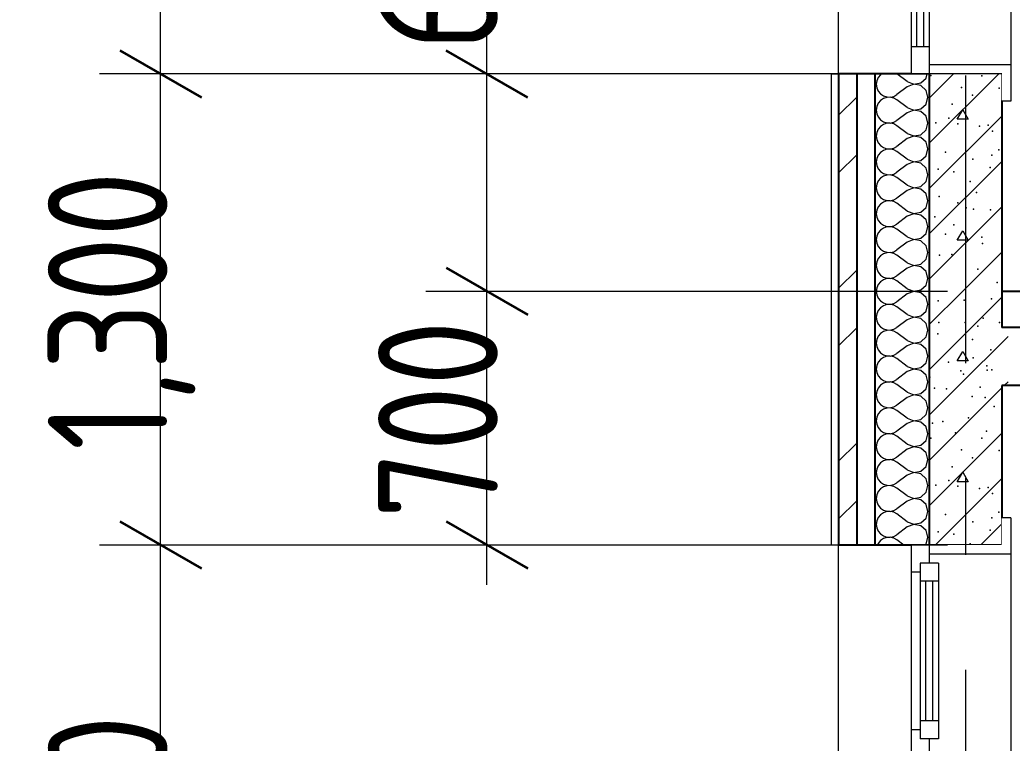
# Model space of a CAD drawing. Header units: millimetres. Extents: x 18162 to 7085488, y 72188 to 247925.
# Drawn here: x 4241504 to 4244242, y 145506 to 147502 of the extents above; entities that cross this region are included whole.
import ezdxf
from ezdxf.enums import TextEntityAlignment as Align

# ---------------------------------------------------------------- set-up
doc = ezdxf.new("R2010")
doc.units = ezdxf.units.MM
doc.header["$MEASUREMENT"] = 0
doc.linetypes.add('Double Dashed', pattern=[1093.611073, 529.166651, -211.666656, 141.111112, -211.666656])
doc.linetypes.add('Wipeout_Contour', pattern=[1000, 0, -1000])
for name, color, linetype in [('Archicad Windows', 7, 'Continuous'), ('Structural - Bearing', 7, 'Continuous'), ('Structural - Grid', 7, 'Continuous')]:
    doc.layers.add(name, color=color, linetype=linetype)
doc.styles.add('GENERATED_STYLE_3', font='', dxfattribs={"width": 0.8})
doc.styles.get('GENERATED_STYLE_3').set_extended_font_data('ISOCPEUR MON')
doc.dimstyles.new('GENERATED_STYLE__12', dxfattribs={"dimtxt": 330.000007, "dimasz": 171, "dimexe": 0.18, "dimexo": 150, "dimgap": 0, "dimtad": 1, "dimdec": 0, "dimzin": 0, "dimdsep": 46, "dimtxsty": 'GENERATED_STYLE_3', "dimblk": 'ARROWHEAD_2', "dimblk1": 'ARROWHEAD_2', "dimblk2": 'ARROWHEAD_2', "dimcen": 0.09, "dimclrd": 13, "dimclre": 13, "dimclrt": 13, "dimadec": 0, "dimazin": 0, "dimtfac": 1, "dimtdec": 4, "dimtmove": 0, "dimatfit": 3, "dimfxl": 1, "dimtolj": 1, "dimtzin": 0, "dimarcsym": 0})
pattern_1 = [(45, (4294986.58, 104752.7), (-238.6485, 238.6485), []), (45, (4294907.03, 104832.26), (-238.6485, 238.6485), [])]

# ---------------------------------------------------------------- blocks, each defined once
blk = doc.blocks.new('*X1418', base_point=(4294986.6, 104752.7))
at = {"layer": 'Structural - Bearing', "color": 7, "linetype": 'Continuous', "lineweight": 9}
for p, q in [((4243881.5, 146652.7), (4243886.4, 146649.3)), ((4243886.4, 146649.3), (4243895.7, 146646.2)), ((4243915.2, 146647.9), (4243923.8, 146652.7)), ((4244009.5, 146645.6), (4244007.5, 146652.7)), ((4243872, 146628.6), (4243868, 146619.6)), ((4243878.3, 146636.2), (4243872, 146628.6)), ((4243886.4, 146641.8), (4243878.3, 146636.2)), ((4243895.7, 146644.9), (4243886.4, 146641.8)), ((4243895.7, 146646.2), (4243905.6, 146645.7)), ((4243905.6, 146645.4), (4243895.7, 146644.9)), ((4243905.6, 146645.7), (4243915.2, 146647.9)), ((4243915.2, 146643.2), (4243905.6, 146645.4)), ((4243923.8, 146638.4), (4243915.2, 146643.2)), ((4243952.4, 146617), (4243923.8, 146638.4)), ((4243989.8, 146613.6), (4244004.2, 146626.8)), ((4244004.2, 146626.8), (4244009.5, 146645.6)), ((4243868, 146619.6), (4243866.7, 146609.8)), ((4243866.7, 146609.8), (4243868, 146600.1)), ((4243868, 146600.1), (4243872, 146591.1)), ((4243952.4, 146602.7), (4243923.8, 146581.3)), ((4243952.4, 146617), (4243970.6, 146610)), ((4243970.6, 146609.7), (4243952.4, 146602.7)), ((4243970.6, 146610), (4243989.8, 146613.6)), ((4243989.8, 146606.1), (4243970.6, 146609.7)), ((4244004.2, 146592.9), (4243989.8, 146606.1)), ((4243872, 146591.1), (4243878.3, 146583.5)), ((4243878.3, 146583.5), (4243886.4, 146577.9)), ((4243886.4, 146570.4), (4243878.3, 146564.8)), ((4243886.4, 146577.9), (4243895.7, 146574.8)), ((4243895.7, 146573.5), (4243886.4, 146570.4)), ((4243895.7, 146574.8), (4243905.6, 146574.3)), ((4243905.6, 146574), (4243895.7, 146573.5)), ((4243905.6, 146574.3), (4243915.2, 146576.5)), ((4243915.2, 146571.8), (4243905.6, 146574)), ((4243915.2, 146576.5), (4243923.8, 146581.3)), ((4243923.8, 146567), (4243915.2, 146571.8)), ((4244009.5, 146574.1), (4244004.2, 146592.9)), ((4244004.2, 146555.4), (4244009.5, 146574.1)), ((4243868, 146548.2), (4243866.7, 146538.4)), ((4243872, 146557.2), (4243868, 146548.2)), ((4243878.3, 146564.8), (4243872, 146557.2)), ((4243952.4, 146545.6), (4243923.8, 146567)), ((4243952.4, 146545.6), (4243970.6, 146538.6)), ((4243970.6, 146538.6), (4243989.8, 146542.2)), ((4243989.8, 146542.2), (4244004.2, 146555.4)), ((4243866.7, 146538.4), (4243868, 146528.7)), ((4243868, 146528.7), (4243872, 146519.6)), ((4243872, 146519.6), (4243878.3, 146512.1)), ((4243952.4, 146531.3), (4243923.8, 146509.8)), ((4243970.6, 146538.3), (4243952.4, 146531.3)), ((4243989.8, 146534.6), (4243970.6, 146538.3)), ((4244004.2, 146521.5), (4243989.8, 146534.6)), ((4244009.5, 146502.7), (4244004.2, 146521.5)), ((4243872, 146485.8), (4243868, 146476.8)), ((4243878.3, 146493.4), (4243872, 146485.8)), ((4243878.3, 146512.1), (4243886.4, 146506.5)), ((4243886.4, 146498.9), (4243878.3, 146493.4)), ((4243886.4, 146506.5), (4243895.7, 146503.3)), ((4243895.7, 146502.1), (4243886.4, 146498.9)), ((4243895.7, 146503.3), (4243905.6, 146502.8)), ((4243905.6, 146502.6), (4243895.7, 146502.1)), ((4243905.6, 146502.8), (4243915.2, 146505.1)), ((4243915.2, 146500.3), (4243905.6, 146502.6)), ((4243915.2, 146505.1), (4243923.8, 146509.8)), ((4243923.8, 146495.6), (4243915.2, 146500.3)), ((4243952.4, 146474.1), (4243923.8, 146495.6)), ((4244004.2, 146483.9), (4244009.5, 146502.7)), ((4243868, 146476.8), (4243866.7, 146467)), ((4243866.7, 146467), (4243868, 146457.2)), ((4243952.4, 146459.8), (4243923.8, 146438.4)), ((4243952.4, 146474.1), (4243970.6, 146467.1)), ((4243970.6, 146466.8), (4243952.4, 146459.8)), ((4243970.6, 146467.1), (4243989.8, 146470.8)), ((4243989.8, 146463.2), (4243970.6, 146466.8)), ((4243989.8, 146470.8), (4244004.2, 146483.9)), ((4244004.2, 146450.1), (4243989.8, 146463.2)), ((4243868, 146457.2), (4243872, 146448.2)), ((4243872, 146448.2), (4243878.3, 146440.6)), ((4243878.3, 146440.6), (4243886.4, 146435)), ((4243886.4, 146435), (4243895.7, 146431.9)), ((4243895.7, 146430.7), (4243886.4, 146427.5)), ((4243895.7, 146431.9), (4243905.6, 146431.4)), ((4243905.6, 146431.1), (4243895.7, 146430.7)), ((4243905.6, 146431.4), (4243915.2, 146433.7)), ((4243915.2, 146428.9), (4243905.6, 146431.1)), ((4243915.2, 146433.7), (4243923.8, 146438.4)), ((4244009.5, 146431.3), (4244004.2, 146450.1)), ((4244004.2, 146412.5), (4244009.5, 146431.3)), ((4243868, 146405.3), (4243866.7, 146395.6)), ((4243872, 146414.3), (4243868, 146405.3)), ((4243878.3, 146421.9), (4243872, 146414.3)), ((4243886.4, 146427.5), (4243878.3, 146421.9)), ((4243923.8, 146424.1), (4243915.2, 146428.9)), ((4243952.4, 146402.7), (4243923.8, 146424.1)), ((4243989.8, 146399.3), (4244004.2, 146412.5)), ((4243866.7, 146395.6), (4243868, 146385.8)), ((4243868, 146385.8), (4243872, 146376.8)), ((4243872, 146376.8), (4243878.3, 146369.2)), ((4243952.4, 146388.4), (4243923.8, 146367)), ((4243952.4, 146402.7), (4243970.6, 146395.7)), ((4243970.6, 146395.4), (4243952.4, 146388.4)), ((4243970.6, 146395.7), (4243989.8, 146399.3)), ((4243989.8, 146391.8), (4243970.6, 146395.4)), ((4244004.2, 146378.6), (4243989.8, 146391.8)), ((4244009.5, 146359.8), (4244004.2, 146378.6)), ((4243878.3, 146350.5), (4243872, 146342.9)), ((4243878.3, 146369.2), (4243886.4, 146363.6)), ((4243886.4, 146356.1), (4243878.3, 146350.5)), ((4243886.4, 146363.6), (4243895.7, 146360.5)), ((4243895.7, 146359.2), (4243886.4, 146356.1)), ((4243895.7, 146360.5), (4243905.6, 146360)), ((4243905.6, 146359.7), (4243895.7, 146359.2)), ((4243905.6, 146360), (4243915.2, 146362.2)), ((4243915.2, 146357.5), (4243905.6, 146359.7)), ((4243915.2, 146362.2), (4243923.8, 146367)), ((4243923.8, 146352.7), (4243915.2, 146357.5)), ((4243952.4, 146331.3), (4243923.8, 146352.7)), ((4244004.2, 146341.1), (4244009.5, 146359.8)), ((4243868, 146333.9), (4243866.7, 146324.1)), ((4243866.7, 146324.1), (4243868, 146314.4)), ((4243872, 146342.9), (4243868, 146333.9)), ((4243952.4, 146331.3), (4243970.6, 146324.3)), ((4243970.6, 146324), (4243952.4, 146317)), ((4243970.6, 146324.3), (4243989.8, 146327.9)), ((4243989.8, 146320.4), (4243970.6, 146324)), ((4243989.8, 146327.9), (4244004.2, 146341.1)), ((4243868, 146314.4), (4243872, 146305.4)), ((4243872, 146305.4), (4243878.3, 146297.8)), ((4243878.3, 146297.8), (4243886.4, 146292.2)), ((4243915.2, 146290.8), (4243923.8, 146295.6)), ((4243952.4, 146317), (4243923.8, 146295.6)), ((4244004.2, 146307.2), (4243989.8, 146320.4)), ((4244009.5, 146288.4), (4244004.2, 146307.2)), ((4243872, 146271.5), (4243868, 146262.5)), ((4243878.3, 146279.1), (4243872, 146271.5)), ((4243886.4, 146284.6), (4243878.3, 146279.1)), ((4243886.4, 146292.2), (4243895.7, 146289)), ((4243895.7, 146287.8), (4243886.4, 146284.6)), ((4243895.7, 146289), (4243905.6, 146288.6)), ((4243905.6, 146288.3), (4243895.7, 146287.8)), ((4243905.6, 146288.6), (4243915.2, 146290.8)), ((4243915.2, 146286), (4243905.6, 146288.3)), ((4243923.8, 146281.3), (4243915.2, 146286)), ((4243952.4, 146259.8), (4243923.8, 146281.3)), ((4243989.8, 146256.5), (4244004.2, 146269.6)), ((4244004.2, 146269.6), (4244009.5, 146288.4)), ((4243868, 146262.5), (4243866.7, 146252.7)), ((4243866.7, 146252.7), (4243868, 146242.9)), ((4243868, 146242.9), (4243872, 146233.9)), ((4243952.4, 146245.6), (4243923.8, 146224.1)), ((4243952.4, 146259.8), (4243970.6, 146252.8)), ((4243970.6, 146252.6), (4243952.4, 146245.6)), ((4243970.6, 146252.8), (4243989.8, 146256.5)), ((4243989.8, 146248.9), (4243970.6, 146252.6)), ((4244004.2, 146235.8), (4243989.8, 146248.9)), ((4243872, 146233.9), (4243878.3, 146226.3)), ((4243878.3, 146226.3), (4243886.4, 146220.8)), ((4243886.4, 146213.2), (4243878.3, 146207.6)), ((4243886.4, 146220.8), (4243895.7, 146217.6)), ((4243895.7, 146216.4), (4243886.4, 146213.2)), ((4243895.7, 146217.6), (4243905.6, 146217.1)), ((4243905.6, 146216.8), (4243895.7, 146216.4)), ((4243905.6, 146217.1), (4243915.2, 146219.4)), ((4243915.2, 146214.6), (4243905.6, 146216.8)), ((4243915.2, 146219.4), (4243923.8, 146224.1)), ((4243923.8, 146209.8), (4243915.2, 146214.6)), ((4244009.5, 146217), (4244004.2, 146235.8)), ((4244004.2, 146198.2), (4244009.5, 146217)), ((4243868, 146191), (4243866.7, 146181.3)), ((4243872, 146200.1), (4243868, 146191)), ((4243878.3, 146207.6), (4243872, 146200.1)), ((4243952.4, 146188.4), (4243923.8, 146209.8)), ((4243952.4, 146188.4), (4243970.6, 146181.4)), ((4243970.6, 146181.4), (4243989.8, 146185)), ((4243989.8, 146185), (4244004.2, 146198.2)), ((4243866.7, 146181.3), (4243868, 146171.5)), ((4243868, 146171.5), (4243872, 146162.5)), ((4243872, 146162.5), (4243878.3, 146154.9)), ((4243952.4, 146174.1), (4243923.8, 146152.7)), ((4243970.6, 146181.1), (4243952.4, 146174.1)), ((4243989.8, 146177.5), (4243970.6, 146181.1)), ((4244004.2, 146164.3), (4243989.8, 146177.5)), ((4244009.5, 146145.6), (4244004.2, 146164.3)), ((4243878.3, 146136.2), (4243872, 146128.6)), ((4243878.3, 146154.9), (4243886.4, 146149.3)), ((4243886.4, 146141.8), (4243878.3, 146136.2)), ((4243886.4, 146149.3), (4243895.7, 146146.2)), ((4243895.7, 146144.9), (4243886.4, 146141.8)), ((4243895.7, 146146.2), (4243905.6, 146145.7)), ((4243905.6, 146145.4), (4243895.7, 146144.9)), ((4243905.6, 146145.7), (4243915.2, 146147.9)), ((4243915.2, 146143.2), (4243905.6, 146145.4)), ((4243915.2, 146147.9), (4243923.8, 146152.7)), ((4243923.8, 146138.4), (4243915.2, 146143.2)), ((4243952.4, 146117), (4243923.8, 146138.4)), ((4244004.2, 146126.8), (4244009.5, 146145.6)), ((4243868, 146119.6), (4243866.7, 146109.8)), ((4243866.7, 146109.8), (4243868, 146100.1)), ((4243872, 146128.6), (4243868, 146119.6)), ((4243952.4, 146102.7), (4243923.8, 146081.3)), ((4243952.4, 146117), (4243970.6, 146110)), ((4243970.6, 146109.7), (4243952.4, 146102.7)), ((4243970.6, 146110), (4243989.8, 146113.6)), ((4243989.8, 146106.1), (4243970.6, 146109.7)), ((4243989.8, 146113.6), (4244004.2, 146126.8)), ((4244004.2, 146092.9), (4243989.8, 146106.1)), ((4243868, 146100.1), (4243872, 146091.1)), ((4243872, 146091.1), (4243878.3, 146083.5)), ((4243878.3, 146083.5), (4243886.4, 146077.9)), ((4243886.4, 146077.9), (4243895.7, 146074.8)), ((4243895.7, 146074.8), (4243905.6, 146074.3)), ((4243905.6, 146074.3), (4243915.2, 146076.5)), ((4243915.2, 146076.5), (4243923.8, 146081.3)), ((4244009.5, 146074.1), (4244004.2, 146092.9)), ((4243872, 146057.2), (4243870, 146052.7)), ((4243878.3, 146064.8), (4243872, 146057.2)), ((4243886.4, 146070.4), (4243878.3, 146064.8)), ((4243895.7, 146073.5), (4243886.4, 146070.4)), ((4243905.6, 146074), (4243895.7, 146073.5)), ((4243915.2, 146071.8), (4243905.6, 146074)), ((4243923.8, 146067), (4243915.2, 146071.8)), ((4243942.9, 146052.7), (4243923.8, 146067)), ((4244001.3, 146052.7), (4244004.2, 146055.4)), ((4244004.2, 146055.4), (4244009.5, 146074.1))]:
    blk.add_line(p, q, dxfattribs=at)
blk = doc.blocks.new('*X1421', base_point=(4294986.6, 104752.7))
at = {"layer": 'Structural - Bearing', "color": 7, "linetype": 'Continuous', "lineweight": 9}
for p, q in [((4244013.1, 146411.2), (4244094.6, 146492.7)), ((4244013.1, 146286.2), (4244213.1, 146486.2)), ((4244013.1, 146161.2), (4244213.1, 146361.2)), ((4244090.2, 146227.4), (4244105.3, 146253.4)), ((4244105.3, 146253.4), (4244120.2, 146227.4)), ((4244029.6, 146052.7), (4244213.1, 146236.2)), ((4244120.2, 146227.4), (4244090.2, 146227.4)), ((4244154.6, 146052.7), (4244213.1, 146111.2))]:
    blk.add_line(p, q, dxfattribs=at)
for p in [(4244027.6, 146485.6), (4244153.3, 146488.6), (4244060.2, 146484), (4244060.2, 146484), (4244131, 146462.5), (4244167.4, 146460), (4244192.4, 146435.2), (4244121.1, 146403.9), (4244022, 146389.4), (4244050.3, 146393.3), (4244085.8, 146362.2), (4244170.9, 146367.2), (4244017.7, 146347.9), (4244158.3, 146347.7), (4244101.7, 146315), (4244132, 146293.6), (4244206.2, 146313.7), (4244076.4, 146268.9), (4244031.6, 146217.9), (4244067.1, 146230.8), (4244092.3, 146214.8), (4244175.6, 146211.6), (4244152.1, 146208.6), (4244187.7, 146194.7), (4244057.7, 146136.8), (4244204.8, 146143.2), (4244133.5, 146117), (4244186.1, 146128.2), (4244037.8, 146089.6), (4244080.8, 146082.6), (4244181.2, 146094.2), (4244126.2, 146055.9), (4244126.2, 146055.9)]:
    blk.add_point(p, dxfattribs=at)
blk = doc.blocks.new('*X1432', base_point=(4294986.6, 104752.7))
at = {"layer": 'Structural - Bearing', "color": 7, "linetype": 'Continuous', "lineweight": 9}
for p, q in [((4243868, 147333.9), (4243866.7, 147324.1)), ((4243872, 147342.9), (4243868, 147333.9)), ((4243878.3, 147350.5), (4243872, 147342.9)), ((4243881.5, 147352.7), (4243878.3, 147350.5)), ((4243952.4, 147331.3), (4243923.8, 147352.7)), ((4243989.8, 147327.9), (4244004.2, 147341.1)), ((4244004.2, 147341.1), (4244007.5, 147352.7)), ((4243866.7, 147324.1), (4243868, 147314.4)), ((4243868, 147314.4), (4243872, 147305.4)), ((4243952.4, 147317), (4243923.8, 147295.6)), ((4243952.4, 147331.3), (4243970.6, 147324.3)), ((4243970.6, 147324), (4243952.4, 147317)), ((4243970.6, 147324.3), (4243989.8, 147327.9)), ((4243989.8, 147320.4), (4243970.6, 147324)), ((4244004.2, 147307.2), (4243989.8, 147320.4)), ((4244009.5, 147288.4), (4244004.2, 147307.2)), ((4243872, 147305.4), (4243878.3, 147297.8)), ((4243878.3, 147279.1), (4243872, 147271.5)), ((4243878.3, 147297.8), (4243886.4, 147292.2)), ((4243886.4, 147284.6), (4243878.3, 147279.1)), ((4243886.4, 147292.2), (4243895.7, 147289)), ((4243895.7, 147287.8), (4243886.4, 147284.6)), ((4243895.7, 147289), (4243905.6, 147288.6)), ((4243905.6, 147288.3), (4243895.7, 147287.8)), ((4243905.6, 147288.6), (4243915.2, 147290.8)), ((4243915.2, 147286), (4243905.6, 147288.3)), ((4243915.2, 147290.8), (4243923.8, 147295.6)), ((4243923.8, 147281.3), (4243915.2, 147286)), ((4243952.4, 147259.8), (4243923.8, 147281.3)), ((4244004.2, 147269.6), (4244009.5, 147288.4)), ((4243868, 147262.5), (4243866.7, 147252.7)), ((4243866.7, 147252.7), (4243868, 147242.9)), ((4243872, 147271.5), (4243868, 147262.5)), ((4243952.4, 147259.8), (4243970.6, 147252.8)), ((4243970.6, 147252.6), (4243952.4, 147245.6)), ((4243970.6, 147252.8), (4243989.8, 147256.5)), ((4243989.8, 147248.9), (4243970.6, 147252.6)), ((4243989.8, 147256.5), (4244004.2, 147269.6)), ((4243868, 147242.9), (4243872, 147233.9)), ((4243872, 147233.9), (4243878.3, 147226.3)), ((4243878.3, 147226.3), (4243886.4, 147220.8)), ((4243915.2, 147219.4), (4243923.8, 147224.1)), ((4243952.4, 147245.6), (4243923.8, 147224.1)), ((4244004.2, 147235.8), (4243989.8, 147248.9)), ((4244009.5, 147217), (4244004.2, 147235.8)), ((4243872, 147200.1), (4243868, 147191)), ((4243878.3, 147207.6), (4243872, 147200.1)), ((4243886.4, 147213.2), (4243878.3, 147207.6)), ((4243886.4, 147220.8), (4243895.7, 147217.6)), ((4243895.7, 147216.4), (4243886.4, 147213.2)), ((4243895.7, 147217.6), (4243905.6, 147217.1)), ((4243905.6, 147216.8), (4243895.7, 147216.4)), ((4243905.6, 147217.1), (4243915.2, 147219.4)), ((4243915.2, 147214.6), (4243905.6, 147216.8)), ((4243923.8, 147209.8), (4243915.2, 147214.6)), ((4243952.4, 147188.4), (4243923.8, 147209.8)), ((4243989.8, 147185), (4244004.2, 147198.2)), ((4244004.2, 147198.2), (4244009.5, 147217)), ((4243868, 147191), (4243866.7, 147181.3)), ((4243866.7, 147181.3), (4243868, 147171.5)), ((4243868, 147171.5), (4243872, 147162.5)), ((4243952.4, 147174.1), (4243923.8, 147152.7)), ((4243952.4, 147188.4), (4243970.6, 147181.4)), ((4243970.6, 147181.1), (4243952.4, 147174.1)), ((4243970.6, 147181.4), (4243989.8, 147185)), ((4243989.8, 147177.5), (4243970.6, 147181.1)), ((4244004.2, 147164.3), (4243989.8, 147177.5)), ((4243872, 147162.5), (4243878.3, 147154.9)), ((4243878.3, 147154.9), (4243886.4, 147149.3)), ((4243886.4, 147149.3), (4243895.7, 147146.2)), ((4243895.7, 147144.9), (4243886.4, 147141.8)), ((4243895.7, 147146.2), (4243905.6, 147145.7)), ((4243905.6, 147145.4), (4243895.7, 147144.9)), ((4243905.6, 147145.7), (4243915.2, 147147.9)), ((4243915.2, 147143.2), (4243905.6, 147145.4)), ((4243915.2, 147147.9), (4243923.8, 147152.7)), ((4243923.8, 147138.4), (4243915.2, 147143.2)), ((4244009.5, 147145.6), (4244004.2, 147164.3)), ((4244004.2, 147126.8), (4244009.5, 147145.6)), ((4243868, 147119.6), (4243866.7, 147109.8)), ((4243872, 147128.6), (4243868, 147119.6)), ((4243878.3, 147136.2), (4243872, 147128.6)), ((4243886.4, 147141.8), (4243878.3, 147136.2)), ((4243952.4, 147117), (4243923.8, 147138.4)), ((4243952.4, 147117), (4243970.6, 147110)), ((4243989.8, 147113.6), (4244004.2, 147126.8)), ((4243866.7, 147109.8), (4243868, 147100.1)), ((4243868, 147100.1), (4243872, 147091.1)), ((4243872, 147091.1), (4243878.3, 147083.5)), ((4243952.4, 147102.7), (4243923.8, 147081.3)), ((4243970.6, 147109.7), (4243952.4, 147102.7)), ((4243970.6, 147110), (4243989.8, 147113.6)), ((4243989.8, 147106.1), (4243970.6, 147109.7)), ((4244004.2, 147092.9), (4243989.8, 147106.1)), ((4244009.5, 147074.1), (4244004.2, 147092.9)), ((4243878.3, 147064.8), (4243872, 147057.2)), ((4243878.3, 147083.5), (4243886.4, 147077.9)), ((4243886.4, 147070.4), (4243878.3, 147064.8)), ((4243886.4, 147077.9), (4243895.7, 147074.8)), ((4243895.7, 147073.5), (4243886.4, 147070.4)), ((4243895.7, 147074.8), (4243905.6, 147074.3)), ((4243905.6, 147074), (4243895.7, 147073.5)), ((4243905.6, 147074.3), (4243915.2, 147076.5)), ((4243915.2, 147071.8), (4243905.6, 147074)), ((4243915.2, 147076.5), (4243923.8, 147081.3)), ((4243923.8, 147067), (4243915.2, 147071.8)), ((4243952.4, 147045.6), (4243923.8, 147067)), ((4244004.2, 147055.4), (4244009.5, 147074.1)), ((4243868, 147048.2), (4243866.7, 147038.4)), ((4243866.7, 147038.4), (4243868, 147028.7)), ((4243872, 147057.2), (4243868, 147048.2)), ((4243952.4, 147045.6), (4243970.6, 147038.6)), ((4243970.6, 147038.3), (4243952.4, 147031.3)), ((4243970.6, 147038.6), (4243989.8, 147042.2)), ((4243989.8, 147034.6), (4243970.6, 147038.3)), ((4243989.8, 147042.2), (4244004.2, 147055.4)), ((4244004.2, 147021.5), (4243989.8, 147034.6)), ((4243868, 147028.7), (4243872, 147019.6)), ((4243872, 147019.6), (4243878.3, 147012.1)), ((4243878.3, 147012.1), (4243886.4, 147006.5)), ((4243886.4, 147006.5), (4243895.7, 147003.3)), ((4243905.6, 147002.8), (4243915.2, 147005.1)), ((4243915.2, 147005.1), (4243923.8, 147009.8)), ((4243952.4, 147031.3), (4243923.8, 147009.8)), ((4244009.5, 147002.7), (4244004.2, 147021.5)), ((4243872, 146985.8), (4243868, 146976.8)), ((4243878.3, 146993.4), (4243872, 146985.8)), ((4243886.4, 146998.9), (4243878.3, 146993.4)), ((4243895.7, 147002.1), (4243886.4, 146998.9)), ((4243895.7, 147003.3), (4243905.6, 147002.8)), ((4243905.6, 147002.6), (4243895.7, 147002.1)), ((4243915.2, 147000.3), (4243905.6, 147002.6)), ((4243923.8, 146995.6), (4243915.2, 147000.3)), ((4243952.4, 146974.1), (4243923.8, 146995.6)), ((4243989.8, 146970.8), (4244004.2, 146983.9)), ((4244004.2, 146983.9), (4244009.5, 147002.7)), ((4243868, 146976.8), (4243866.7, 146967)), ((4243866.7, 146967), (4243868, 146957.2)), ((4243868, 146957.2), (4243872, 146948.2)), ((4243952.4, 146959.8), (4243923.8, 146938.4)), ((4243952.4, 146974.1), (4243970.6, 146967.1)), ((4243970.6, 146966.8), (4243952.4, 146959.8)), ((4243970.6, 146967.1), (4243989.8, 146970.8)), ((4243989.8, 146963.2), (4243970.6, 146966.8)), ((4244004.2, 146950.1), (4243989.8, 146963.2)), ((4243872, 146948.2), (4243878.3, 146940.6)), ((4243878.3, 146940.6), (4243886.4, 146935)), ((4243886.4, 146927.5), (4243878.3, 146921.9)), ((4243886.4, 146935), (4243895.7, 146931.9)), ((4243895.7, 146930.7), (4243886.4, 146927.5)), ((4243895.7, 146931.9), (4243905.6, 146931.4)), ((4243905.6, 146931.1), (4243895.7, 146930.7)), ((4243905.6, 146931.4), (4243915.2, 146933.7)), ((4243915.2, 146928.9), (4243905.6, 146931.1)), ((4243915.2, 146933.7), (4243923.8, 146938.4)), ((4243923.8, 146924.1), (4243915.2, 146928.9)), ((4243952.4, 146902.7), (4243923.8, 146924.1)), ((4244009.5, 146931.3), (4244004.2, 146950.1)), ((4244004.2, 146912.5), (4244009.5, 146931.3)), ((4243868, 146905.3), (4243866.7, 146895.6)), ((4243866.7, 146895.6), (4243868, 146885.8)), ((4243872, 146914.3), (4243868, 146905.3)), ((4243878.3, 146921.9), (4243872, 146914.3)), ((4243952.4, 146902.7), (4243970.6, 146895.7)), ((4243970.6, 146895.7), (4243989.8, 146899.3)), ((4243989.8, 146899.3), (4244004.2, 146912.5)), ((4243868, 146885.8), (4243872, 146876.8)), ((4243872, 146876.8), (4243878.3, 146869.2)), ((4243878.3, 146869.2), (4243886.4, 146863.6)), ((4243952.4, 146888.4), (4243923.8, 146867)), ((4243970.6, 146895.4), (4243952.4, 146888.4)), ((4243989.8, 146891.8), (4243970.6, 146895.4)), ((4244004.2, 146878.6), (4243989.8, 146891.8)), ((4244009.5, 146859.8), (4244004.2, 146878.6)), ((4243872, 146842.9), (4243868, 146833.9)), ((4243878.3, 146850.5), (4243872, 146842.9)), ((4243886.4, 146856.1), (4243878.3, 146850.5)), ((4243886.4, 146863.6), (4243895.7, 146860.5)), ((4243895.7, 146859.2), (4243886.4, 146856.1)), ((4243895.7, 146860.5), (4243905.6, 146860)), ((4243905.6, 146859.7), (4243895.7, 146859.2)), ((4243905.6, 146860), (4243915.2, 146862.2)), ((4243915.2, 146857.5), (4243905.6, 146859.7)), ((4243915.2, 146862.2), (4243923.8, 146867)), ((4243923.8, 146852.7), (4243915.2, 146857.5)), ((4243952.4, 146831.3), (4243923.8, 146852.7)), ((4243989.8, 146827.9), (4244004.2, 146841.1)), ((4244004.2, 146841.1), (4244009.5, 146859.8)), ((4243868, 146833.9), (4243866.7, 146824.1)), ((4243866.7, 146824.1), (4243868, 146814.4)), ((4243868, 146814.4), (4243872, 146805.4)), ((4243952.4, 146817), (4243923.8, 146795.6)), ((4243952.4, 146831.3), (4243970.6, 146824.3)), ((4243970.6, 146824), (4243952.4, 146817)), ((4243970.6, 146824.3), (4243989.8, 146827.9)), ((4243989.8, 146820.4), (4243970.6, 146824)), ((4244004.2, 146807.2), (4243989.8, 146820.4)), ((4243872, 146805.4), (4243878.3, 146797.8)), ((4243878.3, 146797.8), (4243886.4, 146792.2)), ((4243886.4, 146792.2), (4243895.7, 146789)), ((4243895.7, 146787.8), (4243886.4, 146784.6)), ((4243895.7, 146789), (4243905.6, 146788.6)), ((4243905.6, 146788.3), (4243895.7, 146787.8)), ((4243905.6, 146788.6), (4243915.2, 146790.8)), ((4243915.2, 146786), (4243905.6, 146788.3)), ((4243915.2, 146790.8), (4243923.8, 146795.6)), ((4244009.5, 146788.4), (4244004.2, 146807.2)), ((4244004.2, 146769.6), (4244009.5, 146788.4)), ((4243868, 146762.5), (4243866.7, 146752.7)), ((4243872, 146771.5), (4243868, 146762.5)), ((4243878.3, 146779.1), (4243872, 146771.5)), ((4243886.4, 146784.6), (4243878.3, 146779.1)), ((4243923.8, 146781.3), (4243915.2, 146786)), ((4243952.4, 146759.8), (4243923.8, 146781.3)), ((4243952.4, 146759.8), (4243970.6, 146752.8)), ((4243989.8, 146756.5), (4244004.2, 146769.6)), ((4243866.7, 146752.7), (4243868, 146742.9)), ((4243868, 146742.9), (4243872, 146733.9)), ((4243872, 146733.9), (4243878.3, 146726.3)), ((4243952.4, 146745.6), (4243923.8, 146724.1)), ((4243970.6, 146752.6), (4243952.4, 146745.6)), ((4243970.6, 146752.8), (4243989.8, 146756.5)), ((4243989.8, 146748.9), (4243970.6, 146752.6)), ((4244004.2, 146735.8), (4243989.8, 146748.9)), ((4244009.5, 146717), (4244004.2, 146735.8)), ((4243878.3, 146707.6), (4243872, 146700.1)), ((4243878.3, 146726.3), (4243886.4, 146720.8)), ((4243886.4, 146713.2), (4243878.3, 146707.6)), ((4243886.4, 146720.8), (4243895.7, 146717.6)), ((4243895.7, 146716.4), (4243886.4, 146713.2)), ((4243895.7, 146717.6), (4243905.6, 146717.1)), ((4243905.6, 146716.8), (4243895.7, 146716.4)), ((4243905.6, 146717.1), (4243915.2, 146719.4)), ((4243915.2, 146714.6), (4243905.6, 146716.8)), ((4243915.2, 146719.4), (4243923.8, 146724.1)), ((4243923.8, 146709.8), (4243915.2, 146714.6)), ((4243952.4, 146688.4), (4243923.8, 146709.8)), ((4244004.2, 146698.2), (4244009.5, 146717)), ((4243868, 146691), (4243866.7, 146681.3)), ((4243866.7, 146681.3), (4243868, 146671.5)), ((4243872, 146700.1), (4243868, 146691)), ((4243952.4, 146688.4), (4243970.6, 146681.4)), ((4243970.6, 146681.1), (4243952.4, 146674.1)), ((4243970.6, 146681.4), (4243989.8, 146685)), ((4243989.8, 146677.5), (4243970.6, 146681.1)), ((4243989.8, 146685), (4244004.2, 146698.2)), ((4244004.2, 146664.3), (4243989.8, 146677.5)), ((4243868, 146671.5), (4243872, 146662.5)), ((4243872, 146662.5), (4243878.3, 146654.9)), ((4243878.3, 146654.9), (4243881.5, 146652.7)), ((4243952.4, 146674.1), (4243923.8, 146652.7)), ((4244007.5, 146652.7), (4244004.2, 146664.3))]:
    blk.add_line(p, q, dxfattribs=at)
blk = doc.blocks.new('*X1434', base_point=(4294986.6, 104752.7))
at = {"layer": 'Structural - Bearing', "color": 7, "linetype": 'Continuous', "lineweight": 9}
for p, q in [((4244013.1, 147286.2), (4244079.6, 147352.7)), ((4244013.1, 147161.2), (4244204.6, 147352.7)), ((4244090.2, 147227.4), (4244105.3, 147253.4)), ((4244105.3, 147253.4), (4244120.2, 147227.4)), ((4244013.1, 147036.2), (4244213.1, 147236.2)), ((4244120.2, 147227.4), (4244090.2, 147227.4)), ((4244013.1, 146911.2), (4244213.1, 147111.2)), ((4244013.1, 146786.2), (4244213.1, 146986.2)), ((4244090.2, 146894.1), (4244105.3, 146920.1)), ((4244105.3, 146920.1), (4244120.2, 146894)), ((4244120.2, 146894), (4244090.2, 146894.1)), ((4244105.3, 146753.4), (4244213.1, 146861.2)), ((4244013.1, 146661.2), (4244105.3, 146753.4)), ((4244129.6, 146652.7), (4244213.1, 146736.2))]:
    blk.add_line(p, q, dxfattribs=at)
for p in [(4244017.7, 147347.9), (4244158.3, 147347.7), (4244101.7, 147315), (4244206.2, 147313.7), (4244132, 147293.6), (4244076.4, 147268.9), (4244067.1, 147230.8), (4244031.6, 147217.9), (4244092.3, 147214.8), (4244152.1, 147208.6), (4244175.6, 147211.6), (4244187.7, 147194.7), (4244204.8, 147143.2), (4244057.7, 147136.8), (4244133.5, 147117), (4244186.1, 147128.3), (4244037.8, 147089.6), (4244181.2, 147094.2), (4244080.8, 147082.6), (4244126.2, 147055.9), (4244126.2, 147055.9), (4244040.5, 147014.5), (4244143.5, 147025.8), (4244091.9, 146996.9), (4244115, 146983), (4244135.1, 146979.9), (4244182, 146977.7), (4244028.7, 146958.7), (4244081.1, 146936.6), (4244057.9, 146910.4), (4244158.3, 146902.6), (4244159.5, 146884.8), (4244041, 146852.7), (4244074.9, 146854.7), (4244146.7, 146814.3), (4244200.1, 146776.9), (4244184.6, 146732.5), (4244037.5, 146726.8), (4244109.7, 146728), (4244161.9, 146678.8), (4244039.6, 146666.6), (4244111.7, 146666.6), (4244147.5, 146656.7), (4244206.7, 146666.5)]:
    blk.add_point(p, dxfattribs=at)
blk = doc.blocks.new('*X1439', base_point=(4294986.6, 104752.7))
at = {"layer": 'Structural - Bearing', "color": 7, "linetype": 'Continuous', "lineweight": 9}
for p, q in [((4244013.1, 146536.2), (4244129.6, 146652.7)), ((4244094.6, 146492.7), (4244230.3, 146628.4)), ((4244090.2, 146560.7), (4244105.3, 146586.7)), ((4244105.3, 146586.7), (4244120.2, 146560.7)), ((4244120.2, 146560.7), (4244090.2, 146560.7)), ((4244219.6, 146492.7), (4244230.3, 146503.4))]:
    blk.add_line(p, q, dxfattribs=at)
for p in [(4244037, 146635.1), (4244132, 146619.6), (4244134, 146569.7), (4244182.9, 146591.6), (4244066.6, 146557.7), (4244172.2, 146547), (4244014.6, 146516.1), (4244100.5, 146533), (4244107.3, 146523.8), (4244172.4, 146535.2), (4244186.1, 146536.2)]:
    blk.add_point(p, dxfattribs=at)
blk = doc.blocks.new('Standard grid marker[362]_3', base_point=(4244113.1, 164752.7))
at = {"layer": 'Structural - Grid', "color": 13, "linetype": 'Double Dashed', "lineweight": 13, "ltscale": 1.5}
blk.add_line((4244113.1, 163752.7), (4244113.1, 97752.7), dxfattribs=at)
at = {"layer": 'Structural - Grid', "color": 13, "lineweight": 13, "style": 'GENERATED_STYLE_3'}
blk.add_attdef('AC_MarkerText_1', text='', height=375, rotation=360, dxfattribs=at).set_placement((4244113.1, 96490.2), align=Align.TOP_CENTER)
blk = doc.blocks.new('*D1611', base_point=(4294986.6, 104752.7))
at = {"color": 12, "linetype": 'Continuous', "lineweight": 35}
for p, q in [((4241780.2, 146117.7), (4242005.2, 145987.8)), ((4241780.2, 144417.7), (4242005.2, 144287.8))]:
    blk.add_line(p, q, dxfattribs=at)
at = {"color": 13, "linetype": 'Continuous', "lineweight": 13}
for p, q in [((4244063.1, 146052.7), (4241723.9, 146052.7)), ((4241892.7, 144352.7), (4241892.7, 146052.7)), ((4244063.1, 144352.7), (4241723.9, 144352.7))]:
    blk.add_line(p, q, dxfattribs=at)
at = {"color": 13, "lineweight": 13, "insert": (4241988.3, 144814.1), "char_height": 330, "attachment_point": 7, "rotation": 90, "style": 'GENERATED_STYLE_3'}
blk.add_mtext('\\A1;{\\pql;\\fISOCPEUR MON|b0|i0|c0|p0;\\W0.800000;1,700}', dxfattribs=at)
blk = doc.blocks.new('ARROWHEAD_2')
at = {"color": 0, "linetype": 'Continuous', "lineweight": 0}
for p, q in [((-0.378, -0.655), (0.378, 0.655)), ((0, 0), (-1, 0))]:
    blk.add_line(p, q, dxfattribs=at)
blk = doc.blocks.new('*D1612', base_point=(4294986.6, 104752.7))
at = {"color": 12, "linetype": 'Continuous', "lineweight": 35}
for p, q in [((4241780.2, 147417.7), (4242005.2, 147287.8)), ((4241780.2, 146117.7), (4242005.2, 145987.8))]:
    blk.add_line(p, q, dxfattribs=at)
at = {"color": 13, "linetype": 'Continuous', "lineweight": 13}
for p, q in [((4244063.1, 147352.7), (4241723.9, 147352.7)), ((4241892.7, 146052.7), (4241892.7, 147352.7)), ((4244063.1, 146052.7), (4241723.9, 146052.7))]:
    blk.add_line(p, q, dxfattribs=at)
at = {"color": 13, "lineweight": 13, "insert": (4241988.3, 146314.1), "char_height": 330, "attachment_point": 7, "rotation": 90, "style": 'GENERATED_STYLE_3'}
blk.add_mtext('\\A1;{\\pql;\\fISOCPEUR MON|b0|i0|c0|p0;\\W0.800000;1,300}', dxfattribs=at)
blk = doc.blocks.new('*D1613', base_point=(4294986.6, 104752.7))
at = {"color": 12, "linetype": 'Continuous', "lineweight": 35}
for p, q in [((4241780.2, 149117.7), (4242005.2, 148987.8)), ((4241780.2, 147417.7), (4242005.2, 147287.8))]:
    blk.add_line(p, q, dxfattribs=at)
at = {"color": 13, "linetype": 'Continuous', "lineweight": 13}
for p, q in [((4244063.1, 149052.7), (4241723.9, 149052.7)), ((4241892.7, 147352.7), (4241892.7, 149052.7)), ((4244063.1, 147352.7), (4241723.9, 147352.7))]:
    blk.add_line(p, q, dxfattribs=at)
at = {"color": 13, "lineweight": 13, "insert": (4241988.3, 147814.1), "char_height": 330, "attachment_point": 7, "rotation": 90, "style": 'GENERATED_STYLE_3'}
blk.add_mtext('\\A1;{\\pql;\\fISOCPEUR MON|b0|i0|c0|p0;\\W0.800000;1,700}', dxfattribs=at)
blk = doc.blocks.new('*D1642', base_point=(4294986.6, 104752.7))
at = {"color": 12, "linetype": 'Continuous', "lineweight": 35}
for p, q in [((4242680.2, 146817.7), (4242905.2, 146687.8)), ((4242680.2, 146117.7), (4242905.2, 145987.8))]:
    blk.add_line(p, q, dxfattribs=at)
at = {"color": 13, "linetype": 'Continuous', "lineweight": 13}
for p, q in [((4244063.1, 146752.7), (4242623.9, 146752.7)), ((4242792.7, 146052.7), (4242792.7, 146752.7)), ((4244063.1, 146052.7), (4242623.9, 146052.7)), ((4242792.7, 145942.7), (4242792.7, 146052.7))]:
    blk.add_line(p, q, dxfattribs=at)
at = {"color": 13, "lineweight": 13, "insert": (4242822.5, 146126.1), "char_height": 330, "attachment_point": 7, "rotation": 90, "style": 'GENERATED_STYLE_3'}
blk.add_mtext('\\A1;{\\pql;\\fISOCPEUR MON|b0|i0|c0|p0;\\W0.800000;700}', dxfattribs=at)
blk = doc.blocks.new('*D1643', base_point=(4294986.6, 104752.7))
at = {"color": 13, "linetype": 'Continuous', "lineweight": 13}
for p, q in [((4242792.7, 147352.7), (4242792.7, 147462.7)), ((4244063.1, 147352.7), (4242623.9, 147352.7)), ((4242792.7, 146752.7), (4242792.7, 147352.7)), ((4244063.1, 146752.7), (4242623.9, 146752.7))]:
    blk.add_line(p, q, dxfattribs=at)
at = {"color": 12, "linetype": 'Continuous', "lineweight": 35}
for p, q in [((4242905.2, 147287.8), (4242680.2, 147417.7)), ((4242680.2, 146817.7), (4242905.2, 146687.8))]:
    blk.add_line(p, q, dxfattribs=at)
at = {"color": 13, "lineweight": 13, "insert": (4242822.5, 147417.7), "char_height": 330, "attachment_point": 7, "rotation": 90, "style": 'GENERATED_STYLE_3'}
blk.add_mtext('\\A1;{\\pql;\\fISOCPEUR MON|b0|i0|c0|p0;\\W0.800000;600}', dxfattribs=at)
blk = doc.blocks.new('*D1645', base_point=(4294986.6, 104752.7))
at = {"color": 12, "linetype": 'Continuous', "lineweight": 35}
for p, q in [((4240879.8, 151117.7), (4241104.8, 150987.8)), ((4240879.8, 100067.7), (4241104.8, 99937.8))]:
    blk.add_line(p, q, dxfattribs=at)
at = {"color": 13, "linetype": 'Continuous', "lineweight": 13}
for p, q in [((4243613.1, 151052.7), (4240823.6, 151052.7)), ((4240992.3, 100002.7), (4240992.3, 151052.7)), ((4242863.1, 100002.7), (4240823.6, 100002.7)), ((4240992.3, 99892.7), (4240992.3, 100002.7))]:
    blk.add_line(p, q, dxfattribs=at)
at = {"color": 13, "lineweight": 13, "insert": (4241088, 125046.9), "char_height": 330, "attachment_point": 7, "rotation": 90, "style": 'GENERATED_STYLE_3'}
blk.add_mtext('\\A1;{\\pql;\\fISOCPEUR MON|b0|i0|c0|p0;\\W0.800000;51,050}', dxfattribs=at)

msp = doc.modelspace()

# ---------------------------------------------------------------- hatches: boundary and pattern name
at = {"layer": 'Structural - Bearing', "linetype": 'Continuous', "lineweight": 9}
h = msp.add_hatch(dxfattribs=at)
h.set_pattern_fill('Steel_0003', style=0, pattern_type=2)
h.set_pattern_definition(pattern_1)
h.paths.add_polyline_path([(4243763.1, 147352.7), (4243763.1, 146652.7), (4243813.1, 146652.7), (4243813.1, 147352.7)])
h = msp.add_hatch(dxfattribs=at)
h.set_pattern_fill('Lightweight_Concrete_0003', style=0, pattern_type=2)
h.set_pattern_definition([(0, (4294986.6, 104752.7), (0, 1169.134), [73.125, -601.875]), (0, (4295324.1, 105337.3), (0, 1169.134), [73.125, -601.875]), (60, (4294986.6, 104752.7), (-1012.5, 584.567), [73.125, -601.875]), (60, (4295661.6, 104752.7), (-1012.5, 584.567), [73.125, -601.875]), (120, (4295059.7, 104752.7), (1012.5, 584.567), [73.125, -601.875]), (120, (4295734.7, 104752.7), (1012.5, 584.567), [73.125, -601.875]), (0, (4294986.58, 104865.2), (0, 225), [0, -225, 0, -337.5]), (45, (4295099.08, 104865.2), (-159.099, 159.099), [0, -168.75, 0, -281.25])])
h.paths.add_polyline_path([(4244213.1, 146752.7), (4244213.1, 146652.7), (4247713.1, 146652.7), (4247713.1, 146752.7)])
h = msp.add_hatch(dxfattribs=at)
h.set_pattern_fill('Steel_0003', style=0, pattern_type=2)
h.set_pattern_definition(pattern_1)
h.paths.add_polyline_path([(4243763.1, 146052.7), (4243813.1, 146052.7), (4243813.1, 146652.7), (4243763.1, 146652.7)])

# ---------------------------------------------------------------- linework, layer by layer
at = {"layer": 'Archicad Windows', "color": 7, "linetype": 'Continuous', "lineweight": 9}
for p, q in [((4243763.1, 147352.7), (4243763.1, 149052.7)), ((4243763.1, 144352.7), (4243763.1, 146052.7)), ((4243988.1, 145916.7), (4243988.1, 145863.8)), ((4244038.1, 145916.7), (4244038.1, 145863.8)), ((4243988.1, 145863.8), (4243988.1, 145830.7)), ((4244038.1, 145863.8), (4244038.1, 145830.7)), ((4243988.1, 145830.7), (4243988.1, 145777.8)), ((4244038.1, 145830.7), (4244038.1, 145777.8)), ((4243988.1, 145777.8), (4243988.1, 145744.8)), ((4244038.1, 145777.8), (4244038.1, 145744.8)), ((4243988.1, 145744.8), (4243988.1, 145703.3)), ((4244038.1, 145744.8), (4244038.1, 145703.3))]:
    msp.add_line(p, q, dxfattribs=at)
at = {"layer": 'Structural - Bearing', "color": 7, "linetype": 'Continuous', "lineweight": 9}
for p, q in [((4243743.1, 147352.7), (4243763.1, 147352.7)), ((4243743.1, 146052.7), (4243743.1, 147352.7)), ((4243763.1, 146052.7), (4243743.1, 146052.7))]:
    msp.add_line(p, q, dxfattribs=at)
at = {"layer": 'Structural - Bearing', "color": 7, "linetype": 'Continuous', "lineweight": 25}
for p, q in [((4243763.1, 147352.7), (4243763.1, 146652.7)), ((4243813.1, 147352.7), (4243813.1, 146652.7)), ((4243863.1, 147352.7), (4243863.1, 146652.7)), ((4244013.1, 147352.7), (4244013.1, 146652.7)), ((4244213.1, 146752.7), (4244213.1, 146652.7)), ((4247713.1, 146752.7), (4244213.1, 146752.7)), ((4243763.1, 146652.7), (4243763.1, 146052.7)), ((4243813.1, 146652.7), (4243813.1, 146052.7)), ((4243863.1, 146652.7), (4243863.1, 146052.7)), ((4247713.1, 146492.7), (4244213.1, 146492.7))]:
    msp.add_line(p, q, dxfattribs=at)
at = {"layer": 'Structural - Bearing', "color": 7, "linetype": 'Continuous', "lineweight": 25, "flags": 128}
for points in [[(4244013.1, 147352.7), (4243963.1, 147352.7), (4243863.1, 147352.7), (4243813.1, 147352.7), (4243763.1, 147352.7)], [(4244213.1, 147352.7), (4244213.1, 147277.7), (4244213.1, 146752.7)], [(4244013.1, 146652.7), (4244013.1, 146492.7), (4244013.1, 146052.7)], [(4250513.1, 146652.7), (4247813.1, 146652.7), (4247713.1, 146652.7), (4244213.1, 146652.7)], [(4244213.1, 146492.7), (4244213.1, 146127.7), (4244213.1, 146052.7)], [(4244213.1, 146052.7), (4244013.1, 146052.7), (4243963.1, 146052.7), (4243863.1, 146052.7), (4243813.1, 146052.7), (4243763.1, 146052.7)]]:
    msp.add_lwpolyline(points, dxfattribs=at)

# ---------------------------------------------------------------- block references
at = {"layer": 'Structural - Bearing', "lineweight": 0}
for name in ['*X1432', '*X1434', '*X1418', '*X1439', '*X1421']:
    msp.add_blockref(name, (4294986.6, 104752.7), dxfattribs=at)

# ---------------------------------------------------------------- dimensions: what is measured, and where the dimension line sits
at = {"color": 13, "linetype": 'Continuous', "lineweight": 13}
dim = msp.add_linear_dim(base=(4240992.3, 151052.7), p1=(4243013.1, 100002.7), p2=(4243763.1, 151052.7), angle=90, dimstyle='GENERATED_STYLE__12', dxfattribs=at)
dim.commit()
dim.dimension.update_dxf_attribs({"geometry": '*D1645', "text_midpoint": (4240761.3, 125725.2), "dimtype": 160, "text_rotation": 90})

# ---------------------------------------------------------------- wipeouts: each hides what was drawn before it
at = {"color": 254, "linetype": 'Wipeout_Contour', "lineweight": 0, "ltscale": 16986091.54725572}
msp.add_wipeout([(4243988.1, 145952.7), (4244038.1, 145952.7), (4244038.1, 146002.7), (4243988.1, 146002.7)], dxfattribs=at).dxf.layer = 'Archicad Windows'
at = {"color": 254, "linetype": 'Wipeout_Contour', "lineweight": 0, "ltscale": 16986031.82234424}
msp.add_wipeout([(4243988.1, 145567.7), (4243988.1, 145517.7), (4244038.1, 145517.7), (4244038.1, 145567.7)], dxfattribs=at).dxf.layer = 'Archicad Windows'

# ---------------------------------------------------------------- next in the draw order: linework, layer by layer
at = {"layer": 'Archicad Windows', "color": 7, "linetype": 'Continuous', "lineweight": 9}
for p, q in [((4244038.1, 146002.7), (4244038.1, 145952.7)), ((4243988.1, 145952.7), (4243988.1, 145949.8)), ((4244038.1, 145952.7), (4243988.1, 145952.7)), ((4243988.1, 145949.8), (4243988.1, 145916.7)), ((4244003.1, 145952.7), (4244003.1, 145567.7)), ((4244023.1, 145567.7), (4244023.1, 145952.7)), ((4244038.1, 145952.7), (4244038.1, 145949.8)), ((4244038.1, 145949.8), (4244038.1, 145916.7)), ((4243988.1, 145703.3), (4243988.1, 145567.7)), ((4244038.1, 145703.3), (4244038.1, 145567.7)), ((4244038.1, 145567.7), (4243988.1, 145567.7)), ((4244038.1, 145567.7), (4244038.1, 145517.7))]:
    msp.add_line(p, q, dxfattribs=at)

# ---------------------------------------------------------------- next in the draw order: wipeouts: each hides what was drawn before it
at = {"color": 254, "linetype": 'Wipeout_Contour', "lineweight": 0, "ltscale": 16986682.9975405}
msp.add_wipeout([(4244013.1, 147352.7), (4244213.1, 147352.7), (4244213.1, 147377.7), (4244013.1, 147377.7)], dxfattribs=at).dxf.layer = 'Archicad Windows'
at = {"color": 254, "linetype": 'Wipeout_Contour', "lineweight": 0, "ltscale": 16986499.90622595}
msp.add_wipeout([(4244013.1, 146052.7), (4244013.1, 146027.7), (4244213.1, 146027.7), (4244213.1, 146052.7)], dxfattribs=at).dxf.layer = 'Archicad Windows'
at = {"color": 254, "linetype": 'Wipeout_Contour', "lineweight": 0, "ltscale": 25478889.2724183}
msp.add_wipeout([(4243963.1, 145542.7), (4243963.1, 145442.7), (4244013.1, 145442.7), (4244013.1, 145517.7), (4243988.1, 145517.7), (4243988.1, 145542.7)], dxfattribs=at).dxf.layer = 'Archicad Windows'

# ---------------------------------------------------------------- next in the draw order: linework, layer by layer
at = {"layer": 'Archicad Windows', "color": 7, "linetype": 'Continuous', "lineweight": 9}
for p, q in [((4243963.1, 145542.7), (4243963.1, 145442.7)), ((4243988.1, 145542.7), (4243963.1, 145542.7)), ((4244013.1, 145517.7), (4244013.1, 145442.7))]:
    msp.add_line(p, q, dxfattribs=at)
at = {"layer": 'Archicad Windows', "color": 7, "linetype": 'Continuous', "lineweight": 9, "flags": 128}
for points in [[(4243988.1, 145567.7), (4243988.1, 145542.7), (4243988.1, 145517.7)], [(4244038.1, 145517.7), (4244013.1, 145517.7), (4243988.1, 145517.7)]]:
    msp.add_lwpolyline(points, dxfattribs=at)

# ---------------------------------------------------------------- next in the draw order: wipeouts: each hides what was drawn before it
at = {"color": 254, "linetype": 'Wipeout_Contour', "lineweight": 0, "ltscale": 16986186.7698005}
msp.add_wipeout([(4243963.1, 147352.7), (4244013.1, 147352.7), (4244013.1, 147427.7), (4243963.1, 147427.7)], dxfattribs=at).dxf.layer = 'Archicad Windows'
at = {"color": 254, "linetype": 'Wipeout_Contour', "lineweight": 0, "ltscale": 16987127.52321929}
msp.add_wipeout([(4244238.1, 147377.7), (4244213.1, 147377.7), (4244213.1, 147277.7), (4244238.1, 147277.7)], dxfattribs=at).dxf.layer = 'Archicad Windows'
at = {"color": 254, "linetype": 'Wipeout_Contour', "lineweight": 0, "ltscale": 16986954.8001369}
msp.add_wipeout([(4244238.1, 146027.7), (4244238.1, 146127.7), (4244213.1, 146127.7), (4244213.1, 146027.7)], dxfattribs=at).dxf.layer = 'Archicad Windows'
at = {"color": 254, "linetype": 'Wipeout_Contour', "lineweight": 0, "ltscale": 25478994.27430943}
msp.add_wipeout([(4244013.1, 146002.7), (4244013.1, 146052.7), (4243963.1, 146052.7), (4243963.1, 145977.7), (4243988.1, 145977.7), (4243988.1, 146002.7)], dxfattribs=at).dxf.layer = 'Archicad Windows'

# ---------------------------------------------------------------- next in the draw order: linework, layer by layer
at = {"layer": 'Archicad Windows', "color": 7, "linetype": 'Continuous', "lineweight": 9}
for p, q in [((4244238.1, 149027.7), (4244238.1, 147377.7)), ((4243963.1, 148442.7), (4243963.1, 147427.7)), ((4243978.1, 148442.7), (4243978.1, 147427.7)), ((4243998.1, 147427.7), (4243998.1, 148442.7)), ((4244013.1, 148442.7), (4244013.1, 147427.7)), ((4243963.1, 147427.7), (4243963.1, 147352.7)), ((4244013.1, 147427.7), (4243963.1, 147427.7)), ((4244238.1, 147377.7), (4244238.1, 147277.7)), ((4244213.1, 147352.7), (4244013.1, 147352.7)), ((4244238.1, 147277.7), (4244213.1, 147277.7)), ((4244238.1, 146127.7), (4244213.1, 146127.7)), ((4244238.1, 146127.7), (4244238.1, 146027.7)), ((4243963.1, 146052.7), (4243963.1, 145977.7)), ((4244238.1, 146027.7), (4244238.1, 144377.7)), ((4243963.1, 145977.7), (4243963.1, 145542.7)), ((4243988.1, 145977.7), (4243963.1, 145977.7))]:
    msp.add_line(p, q, dxfattribs=at)
at = {"layer": 'Archicad Windows', "color": 7, "linetype": 'Continuous', "lineweight": 9, "flags": 128}
for points in [[(4244013.1, 147427.7), (4244013.1, 147377.7), (4244013.1, 147352.7)], [(4244238.1, 147377.7), (4244213.1, 147377.7), (4244013.1, 147377.7)], [(4244013.1, 146052.7), (4244013.1, 146027.7), (4244013.1, 146002.7)], [(4244238.1, 146027.7), (4244213.1, 146027.7), (4244013.1, 146027.7)], [(4243988.1, 146002.7), (4243988.1, 145977.7), (4243988.1, 145952.7)], [(4244038.1, 146002.7), (4244013.1, 146002.7), (4243988.1, 146002.7)]]:
    msp.add_lwpolyline(points, dxfattribs=at)

# ---------------------------------------------------------------- next in the draw order: block references
at = {"layer": 'Structural - Grid', "color": 13, "linetype": 'Continuous', "lineweight": 13}
msp.add_blockref('Standard grid marker[362]_3', (4244113.1, 164752.7), dxfattribs=at)

# ---------------------------------------------------------------- next in the draw order: dimensions: what is measured, and where the dimension line sits
at = {"color": 13, "linetype": 'Continuous', "lineweight": 13}
for base, p1, p2, picture, middle in [((4241892.7, 149052.7), (4244213.1, 147352.7), (4244213.1, 149052.7), '*D1613', (4241661.7, 148366.9)), ((4242792.7, 147352.7), (4244213.1, 146752.7), (4244213.1, 147352.7), '*D1643', (4242561.7, 147794.4)), ((4241892.7, 147352.7), (4244213.1, 146052.7), (4244213.1, 147352.7), '*D1612', (4241661.7, 146866.9)), ((4242792.7, 146752.7), (4244213.1, 146052.7), (4244213.1, 146752.7), '*D1642', (4242561.7, 146502.8)), ((4241892.7, 146052.7), (4244213.1, 144352.7), (4244213.1, 146052.7), '*D1611', (4241661.7, 145366.9))]:
    dim = msp.add_linear_dim(base=base, p1=p1, p2=p2, angle=90, dimstyle='GENERATED_STYLE__12', dxfattribs=at)
    dim.commit()
    dim.dimension.update_dxf_attribs({"geometry": picture, "text_midpoint": middle, "dimtype": 160, "text_rotation": 90})

doc.saveas('drawing.dxf')
